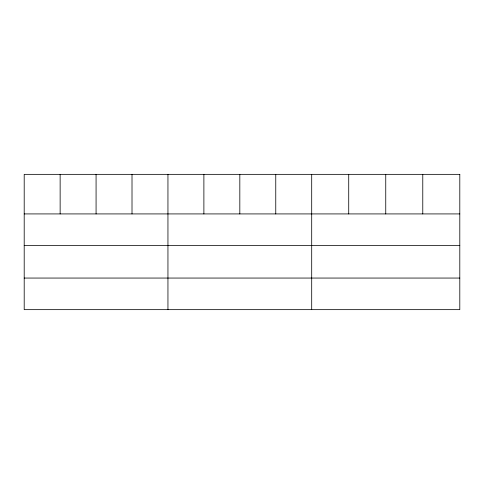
<?xml version="1.0" encoding="UTF-8"?>
<svg xmlns="http://www.w3.org/2000/svg" width="484" height="484" viewBox="0 0 484 484"><rect width="100%" height="100%" fill="white"/><g stroke="black" fill="none" stroke-linecap="round" stroke-linejoin="round"><path stroke-width="0.73" d="M24.2 213.922L459.8 213.922M24.2 245.515L459.8 245.515M24.2 278.058L459.8 278.058M422.774 174.349L422.774 213.922M385.748 174.349L385.748 213.922M348.722 174.349L348.722 213.922M311.696 174.349L311.696 309.651M275.759 174.349L275.759 213.922M239.822 174.349L239.822 213.922M203.885 174.349L203.885 213.922M167.948 174.349L167.948 309.651M132.011 174.349L132.011 213.922M96.074 174.349L96.074 213.922M60.137 174.349L60.137 213.922M459.8 174.349L24.2 174.349L24.2 309.651L459.8 309.651L459.8 174.349"/></g></svg>
